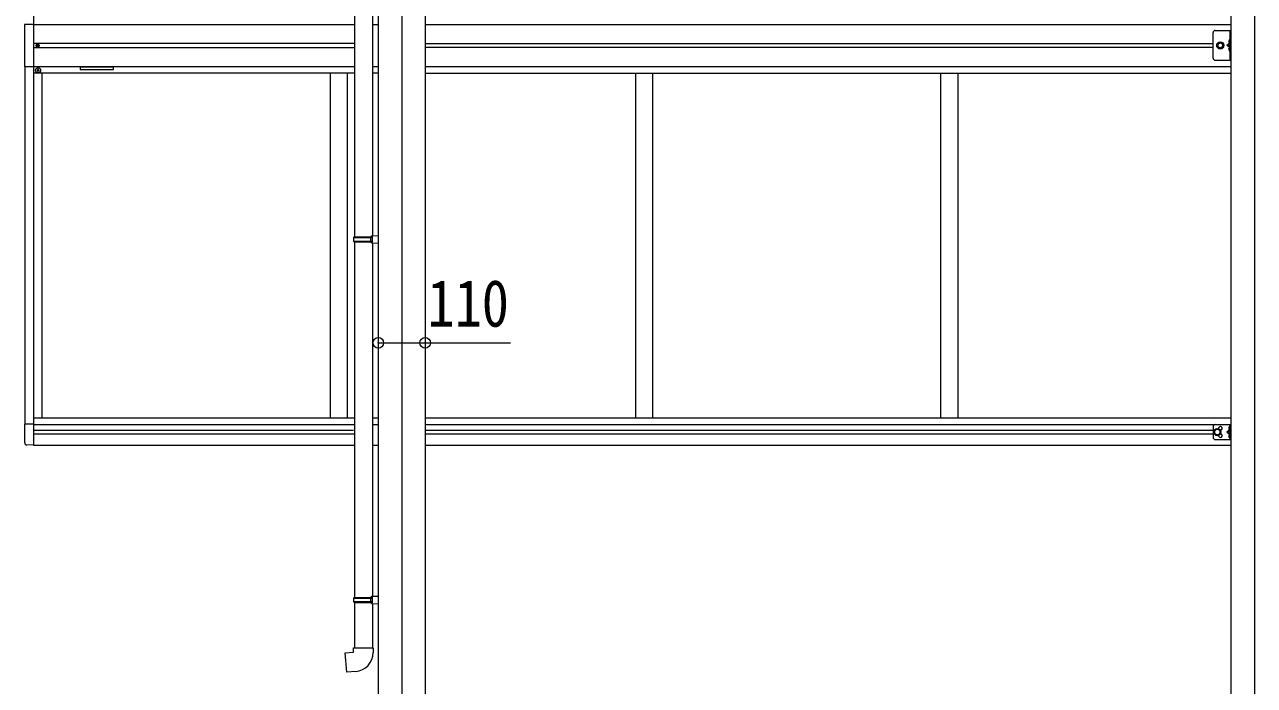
# Model space of a CAD drawing. Units: millimetres at full size; details may follow other scales. Extents: x -6988 to 7066, y -4877 to 4823.
# Drawn here: x -10 to 2875, y -940 to 609 of the extents above; entities that cross this region are included whole.
import ezdxf
from ezdxf.enums import TextEntityAlignment as Align

# ---------------------------------------------------------------- set-up
doc = ezdxf.new("R2010")
doc.units = ezdxf.units.MM
doc.header["$LTSCALE"] = 25
doc.header["$PDMODE"] = 32
doc.header["$PDSIZE"] = 25
for name, color, linetype, lineweight in [('0-1_本体', 4, 'Continuous', 9), ('0-2_部品', 7, 'Continuous', 9), ('0-8_PARTS2', 2, 'Continuous', 9), ('0-A_寸法', 6, 'Continuous', 9), ('1-1_GLASS', 4, 'Continuous', 9), ('1-2_GLASS_SEAL', 7, 'Continuous', 9)]:
    doc.layers.add(name, color=color, linetype=linetype, lineweight=lineweight)
doc.styles.add('ＭＳ ゴシック', font='')
doc.styles.get('ＭＳ ゴシック').set_extended_font_data('MS Gothic')

msp = doc.modelspace()

# ---------------------------------------------------------------- linework, layer by layer
at = {"layer": '0-1_本体'}
for p, q in [((820.14, 1376.07), (820.14, -1503.93)), ((930.14, 1376.07), (930.14, -1503.93)), ((2820.14, 1376.07), (2820.14, -1503.93))]:
    msp.add_line(p, q, dxfattribs=at)
at = {"layer": '0-2_部品'}
for p, q in [((764.14, 1056.16), (764.14, 111.97)), ((806.14, 1053.6), (806.14, 114.53)), ((762.14, 109.97), (763.14, 111.97)), ((762.14, 109.97), (806.14, 109.97)), ((762.14, 109.97), (762.14, 101.97)), ((762.14, 101.97), (806.14, 101.97)), ((762.14, 101.97), (763.14, 99.97)), ((763.14, 111.97), (806.14, 111.97)), ((763.14, 99.97), (806.14, 99.97)), ((764.14, 99.97), (764.14, -733.19)), ((801.67, 109.97), (801.24, 111.97)), ((804.14, 114.47), (820.14, 114.94)), ((804.14, 112.47), (804.14, 114.47)), ((804.14, 112.47), (806.14, 112.47)), ((804.14, 97.47), (804.14, 99.47)), ((804.14, 97.47), (820.14, 97)), ((806.14, 97.41), (806.14, -730.63)), ((820.14, 114.94), (820.14, 97)), ((762.14, -735.19), (763.14, -733.19)), ((762.14, -735.19), (806.14, -735.19)), ((762.14, -735.19), (762.14, -743.19)), ((762.14, -743.19), (806.14, -743.19)), ((762.14, -743.19), (763.14, -745.19)), ((763.14, -733.19), (806.14, -733.19)), ((763.14, -745.19), (806.14, -745.19)), ((764.14, -745.19), (764.14, -851.33)), ((801.67, -735.19), (801.24, -733.19)), ((804.14, -730.69), (820.14, -730.22)), ((804.14, -732.69), (804.14, -730.69)), ((804.14, -732.69), (806.14, -732.69)), ((804.14, -747.69), (804.14, -745.69)), ((804.14, -747.69), (820.14, -748.16)), ((806.14, -747.75), (806.14, -851.33)), ((820.14, -730.22), (820.14, -748.16)), ((762.14, -851.33), (808.14, -851.33)), ((762.14, -861.33), (762.14, -851.33)), ((808.14, -851.33), (808.14, -862.24))]:
    msp.add_line(p, q, dxfattribs=at)
for points in [[(801.67, 109.97), (801.67, 101.97), (801.24, 99.97)], [(804.14, 99.47), (806.14, 99.47), (806.14, 112.47)], [(801.67, -735.19), (801.67, -743.19), (801.24, -745.19)], [(804.14, -745.69), (806.14, -745.69), (806.14, -732.69)], [(767.06, -907.07), (746.23, -908.89), (742.22, -863.07), (762.14, -861.33)]]:
    msp.add_lwpolyline(points, dxfattribs=at)
msp.add_arc((763.14, -862.24), 45, 275, 0, dxfattribs=at)
at = {"layer": '0-8_PARTS2'}
for p, q in [((875.14, 1342.21), (875.14, -1603.93)), ((2875.14, 1342.21), (2875.14, -1603.93))]:
    msp.add_line(p, q, dxfattribs=at)
at = {"layer": '0-A_寸法'}
for p, q in [((820.14, -136.62), (930.14, -136.62)), ((930.14, -136.62), (1130.14, -136.62))]:
    msp.add_line(p, q, dxfattribs=at)
for p in [(820.14, -136.62), (930.14, -136.62)]:
    msp.add_point(p, dxfattribs=at)
at = {"layer": '1-1_GLASS'}
for p, q in [((11.14, 1297.49), (11.14, 560.29)), ((11.14, 609.29), (764.14, 609.29)), ((806.14, 609.29), (820.14, 609.29)), ((930.14, 609.29), (2820.14, 609.29)), ((764.14, 564.79), (11.14, 564.79)), ((11.14, 560.29), (11.14, -376.71)), ((11.14, 555.79), (764.14, 555.79)), ((930.14, 564.79), (2778.14, 564.79)), ((2778.14, 555.79), (930.14, 555.79)), ((-8.86, 511.09), (-8.86, -327.52)), ((11.14, 511.29), (764.14, 511.29)), ((764.14, 495.79), (11.14, 495.79)), ((31.14, 495.79), (31.14, -312.21)), ((199.14, 504.29), (199.14, 509.29)), ((707.14, 495.79), (707.14, -312.21)), ((747.14, 495.79), (747.14, -312.21)), ((806.14, 511.29), (820.14, 511.29)), ((820.14, 495.79), (806.14, 495.79)), ((930.14, 511.29), (2820.14, 511.29)), ((930.14, 495.79), (2820.14, 495.79)), ((1423.14, 495.79), (1423.14, -312.21)), ((1463.14, 495.79), (1463.14, -312.21)), ((2139.14, 495.79), (2139.14, -312.21)), ((2179.14, 495.79), (2179.14, -312.21)), ((11.14, -312.21), (764.14, -312.21)), ((806.14, -312.21), (820.14, -312.21)), ((930.14, -312.21), (2820.14, -312.21)), ((11.14, -327.71), (764.14, -327.71)), ((11.14, -341.21), (762.14, -341.21)), ((806.14, -327.71), (820.14, -327.71)), ((930.14, -327.71), (2820.14, -327.71)), ((930.14, -341.21), (2778.14, -341.21)), ((11.14, -350.21), (764.14, -350.21)), ((930.14, -350.21), (2778.14, -350.21)), ((11.14, -376.21), (764.14, -376.21)), ((806.14, -376.21), (820.14, -376.21)), ((930.14, -376.21), (2820.14, -376.21))]:
    msp.add_line(p, q, dxfattribs=at)
msp.add_lwpolyline([(199.14, 509.29), (121.14, 509.29), (121.14, 504.29), (199.14, 504.29)], dxfattribs=at)
at = {"layer": '1-2_GLASS_SEAL'}
for p, q in [((2778.14, 530.79), (2778.14, 590.79)), ((2783.14, 595.79), (2820.14, 595.79)), ((2817.64, 595.79), (2817.64, 525.79)), ((19.91, 560.7), (19.09, 560.7)), ((22.37, 559.88), (23.19, 559.88)), ((2817.64, 565.79), (2810.64, 560.79)), ((2817.64, 560.79), (2810.64, 560.79)), ((2817.64, 555.79), (2810.64, 560.79)), ((2817.14, 573.79), (2816.34, 573.65)), ((2817.14, 565.79), (2816.34, 565.93)), ((2817.14, 555.79), (2816.34, 555.65)), ((2817.14, 565.79), (2817.64, 565.88)), ((2817.14, 547.79), (2816.34, 547.93)), ((2817.14, 547.79), (2817.64, 547.88)), ((20.64, 502.79), (19.64, 502.79)), ((23.64, 501.79), (24.64, 501.79)), ((11.14, -327.52), (-9.36, -327.52)), ((-9.36, -370.42), (-9.36, -327.52)), ((2778.14, -333.21), (2778.14, -358.21)), ((2783.14, -328.21), (2820.14, -328.21)), ((2817.64, -345.71), (2810.64, -345.71)), ((2817.14, -332.71), (2816.34, -332.85)), ((2817.14, -340.71), (2816.34, -340.57)), ((2817.14, -340.71), (2817.64, -340.62)), ((2817.64, -328.21), (2817.64, -363.21)), ((2820.14, -328.21), (2820.14, -363.21)), ((2783.14, -363.21), (2820.14, -363.21)), ((2817.14, -350.71), (2816.34, -350.85)), ((2817.14, -358.71), (2816.34, -358.57)), ((2817.14, -358.71), (2817.64, -358.62)), ((11.14, -376.72), (-4.14, -375.91))]:
    msp.add_line(p, q, dxfattribs=at)
for points in [[(11.14, 609.29), (-9.56, 609.29), (-9.56, 511.29), (11.14, 511.29)], [(2783.14, 525.79), (2820.14, 525.79), (2820.14, 595.79)], [(19.09, 560.7), (19.09, 559.88), (19.91, 559.88)], [(21.55, 561.52), (21.55, 562.34), (20.73, 562.34), (20.73, 561.52)], [(20.73, 559.06), (20.73, 558.24), (21.55, 558.24), (21.55, 559.06)], [(23.19, 559.88), (23.19, 560.7), (22.37, 560.7)], [(2818.03, 569.79), (2817.4, 570.98), (2815.16, 572.09)], [(2818.03, 569.79), (2817.4, 568.6), (2815.16, 567.49)], [(2818.03, 551.79), (2817.4, 552.98), (2815.16, 554.09)], [(2818.03, 551.79), (2817.4, 550.6), (2815.16, 549.49)], [(2817.14, 565.79), (2817.14, 573.79), (2817.64, 573.7), (2817.64, 565.88)], [(2817.14, 547.79), (2817.14, 555.79), (2817.64, 555.7), (2817.64, 547.88)], [(19.64, 502.79), (19.64, 501.79), (20.64, 501.79)], [(22.64, 503.79), (22.64, 504.79), (21.64, 504.79), (21.64, 503.79)], [(21.64, 500.79), (21.64, 499.79), (22.64, 499.79), (22.64, 500.79)], [(24.64, 501.79), (24.64, 502.79), (23.64, 502.79)], [(2817.64, -340.71), (2810.64, -345.71), (2817.64, -350.71)], [(2818.03, -336.71), (2817.4, -335.52), (2815.16, -334.41)], [(2818.03, -336.71), (2817.4, -337.9), (2815.16, -339.01)], [(2817.14, -340.71), (2817.14, -332.71), (2817.64, -332.8), (2817.64, -340.62)], [(2818.03, -354.71), (2817.4, -353.52), (2815.16, -352.41)], [(2818.03, -354.71), (2817.4, -355.9), (2815.16, -357.01)], [(2817.14, -358.71), (2817.14, -350.71), (2817.64, -350.8), (2817.64, -358.62)]]:
    msp.add_lwpolyline(points, dxfattribs=at)
for points in [[(2802.65, 560.79), (2798.9, 554.29), (2791.39, 554.29), (2787.64, 560.79), (2791.39, 567.29), (2798.9, 567.29)], [(2788.14, -353.22), (2794.64, -349.46), (2794.64, -341.96), (2788.14, -338.21), (2781.64, -341.96), (2781.64, -349.46)]]:
    msp.add_lwpolyline(points, close=True, dxfattribs=at)
for centre, radius in [((21.14, 560.29), 3.75), ((2795.14, 560.79), 8.5), ((2795.14, 560.79), 7.5), ((2795.14, 560.79), 6.5), ((2795.14, 560.79), 5.5), ((22.14, 502.29), 5.9), ((2788.14, -345.71), 8.5), ((2788.14, -345.71), 7.5), ((2788.14, -345.71), 6.5)]:
    msp.add_circle(centre, radius, dxfattribs=at)
for centre, radius, start, end in [((2783.14, 590.79), 5, 90, 180), ((19.91, 561.52), 0.82, 270, 0), ((19.91, 559.06), 0.82, 0, 90), ((22.37, 561.52), 0.82, 180, 270), ((22.37, 559.06), 0.82, 90, 180), ((2821.24, 569.79), 6.5, 147.94412, 212.05588), ((2821.24, 551.79), 6.5, 147.94412, 212.05588), ((2816.5, 572.76), 0.9, 100, 147.94412), ((2816.5, 566.82), 0.9, 212.05588, 260), ((2816.5, 554.76), 0.9, 100, 147.94412), ((2816.5, 548.82), 0.9, 212.05588, 260), ((2783.14, 530.79), 5, 180, 270), ((20.64, 503.79), 1, 270, 0), ((20.64, 500.79), 1, 0, 90), ((23.64, 503.79), 1, 180, 270), ((23.64, 500.79), 1, 90, 180), ((2783.14, -333.21), 5, 90, 180), ((2795.14, -337.21), 4.25, 274.76077, 186.29431), ((2821.24, -336.71), 6.5, 147.94412, 212.05588), ((2816.5, -333.74), 0.9, 100, 147.94412), ((2816.5, -339.68), 0.9, 212.05588, 260), ((-3.86, -370.42), 5.5, 180, 267), ((2783.14, -358.21), 5, 180, 270), ((2795.14, -354.21), 4.25, 173.70569, 85.23923), ((2821.24, -354.71), 6.5, 147.94412, 212.05588), ((2816.5, -351.74), 0.9, 100, 147.94412), ((2816.5, -357.68), 0.9, 212.05588, 260)]:
    msp.add_arc(centre, radius, start, end, dxfattribs=at)

# ---------------------------------------------------------------- texts
at = {"layer": '0-A_寸法', "color": 7, "style": 'ＭＳ ゴシック', "width": 0.85}
msp.add_text('110', height=110, dxfattribs=at).set_placement((935.64, -131.62), align=Align.BOTTOM_LEFT)

doc.saveas('drawing.dxf')
